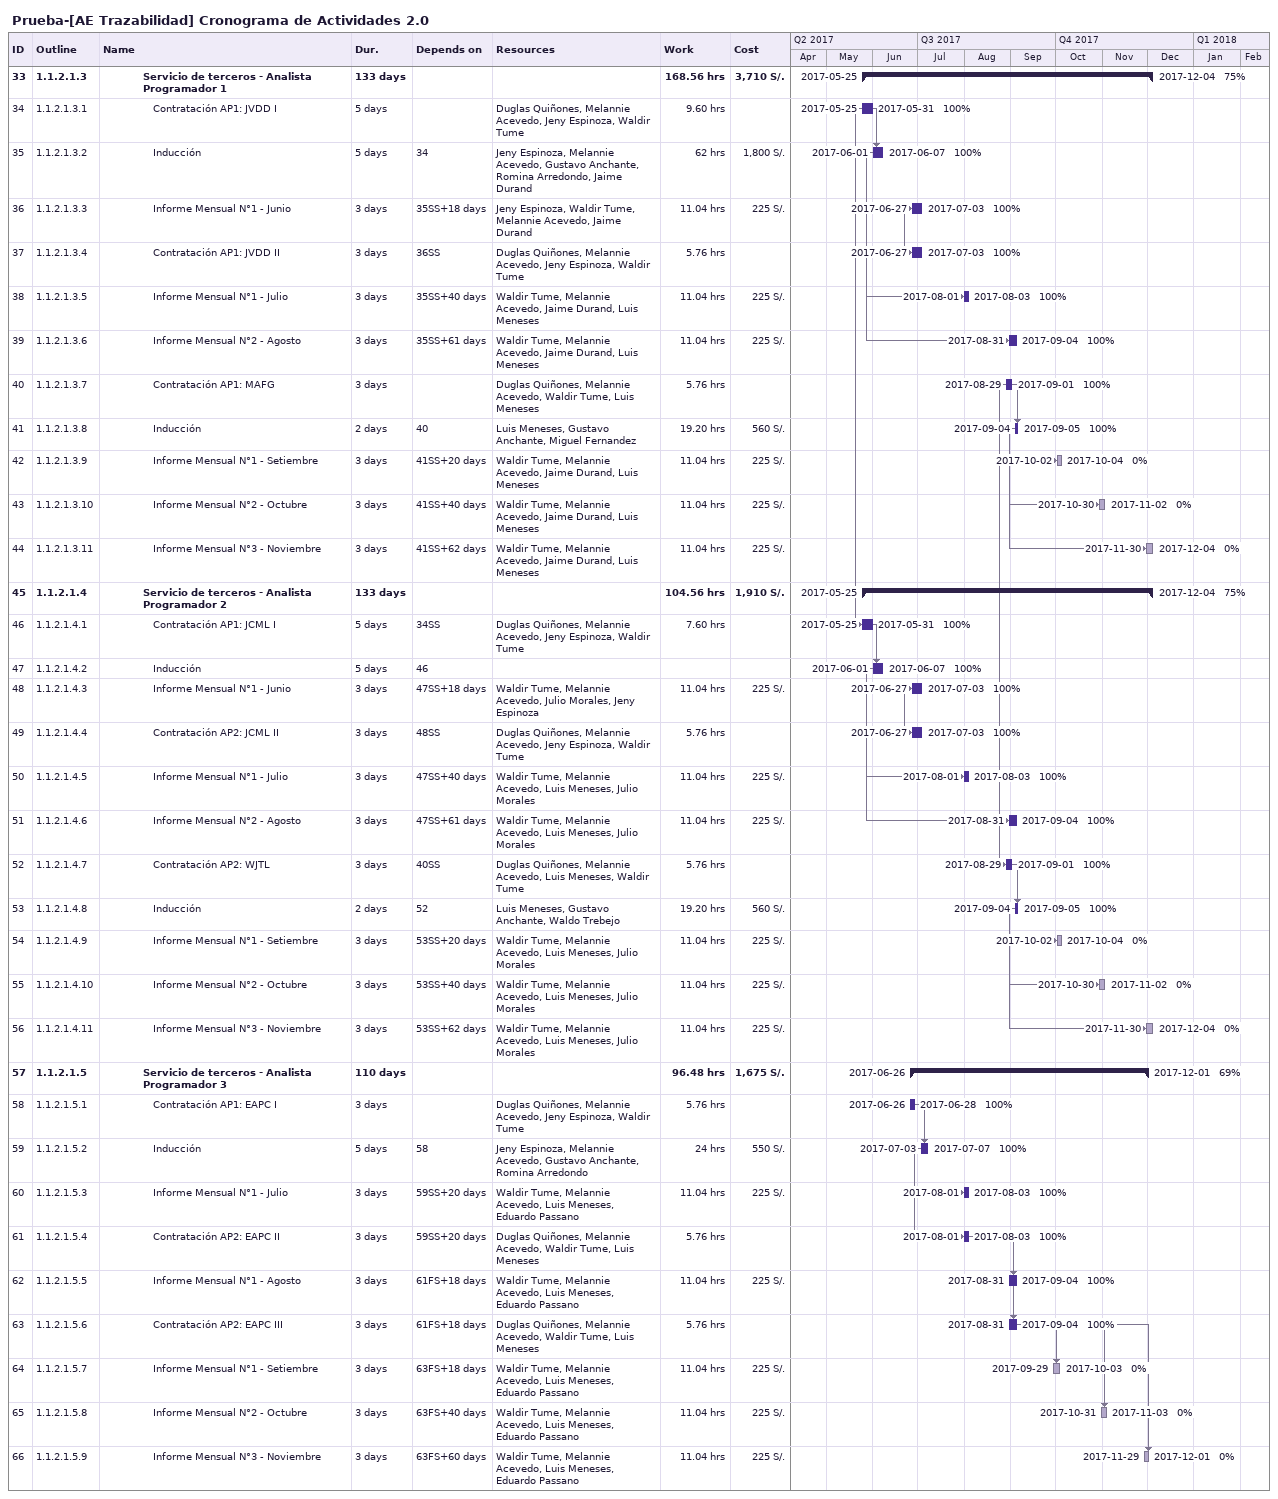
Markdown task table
Prueba-[AE Trazabilidad] Cronograma de Actividades 2.0

| ID | WBS | Task | Duration | Start | Finish | Predecessors | Resources | % complete | Work (h) | Cost (S/.) |
|---|---|---|---|---|---|---|---|---|---|---|
| 33 | 1.1.2.1.3 | **Servicio de terceros - Analista Programador 1** | 133d | 2017-05-25 | 2017-12-04 |  |  | 75 | 168.56 | 3710 |
| 34 | 1.1.2.1.3.1 | Contratación AP1: JVDD I | 5d | 2017-05-25 | 2017-05-31 |  | Duglas Quiñones, Melannie Acevedo, Jeny Espinoza, Waldir Tume | 100 | 9.60 |  |
| 35 | 1.1.2.1.3.2 | Inducción | 5d | 2017-06-01 | 2017-06-07 | 34 | Jeny Espinoza, Melannie Acevedo, Gustavo Anchante, Romina Arredondo, Jaime Durand | 100 | 62 | 1800 |
| 36 | 1.1.2.1.3.3 | Informe Mensual N°1 - Junio | 3d | 2017-06-27 | 2017-07-03 | 35SS+18d | Jeny Espinoza, Waldir Tume, Melannie Acevedo, Jaime Durand | 100 | 11.04 | 225 |
| 37 | 1.1.2.1.3.4 | Contratación AP1: JVDD II | 3d | 2017-06-27 | 2017-07-03 | 36SS | Duglas Quiñones, Melannie Acevedo, Jeny Espinoza, Waldir Tume | 100 | 5.76 |  |
| 38 | 1.1.2.1.3.5 | Informe Mensual N°1 - Julio | 3d | 2017-08-01 | 2017-08-03 | 35SS+40d | Waldir Tume, Melannie Acevedo, Jaime Durand, Luis Meneses | 100 | 11.04 | 225 |
| 39 | 1.1.2.1.3.6 | Informe Mensual N°2 - Agosto | 3d | 2017-08-31 | 2017-09-04 | 35SS+61d | Waldir Tume, Melannie Acevedo, Jaime Durand, Luis Meneses | 100 | 11.04 | 225 |
| 40 | 1.1.2.1.3.7 | Contratación AP1: MAFG | 3d | 2017-08-29 | 2017-09-01 |  | Duglas Quiñones, Melannie Acevedo, Waldir Tume, Luis Meneses | 100 | 5.76 |  |
| 41 | 1.1.2.1.3.8 | Inducción | 2d | 2017-09-04 | 2017-09-05 | 40 | Luis Meneses, Gustavo Anchante, Miguel Fernandez | 100 | 19.20 | 560 |
| 42 | 1.1.2.1.3.9 | Informe Mensual N°1 - Setiembre | 3d | 2017-10-02 | 2017-10-04 | 41SS+20d | Waldir Tume, Melannie Acevedo, Jaime Durand, Luis Meneses | 0 | 11.04 | 225 |
| 43 | 1.1.2.1.3.10 | Informe Mensual N°2 - Octubre | 3d | 2017-10-30 | 2017-11-02 | 41SS+40d | Waldir Tume, Melannie Acevedo, Jaime Durand, Luis Meneses | 0 | 11.04 | 225 |
| 44 | 1.1.2.1.3.11 | Informe Mensual N°3 - Noviembre | 3d | 2017-11-30 | 2017-12-04 | 41SS+62d | Waldir Tume, Melannie Acevedo, Jaime Durand, Luis Meneses | 0 | 11.04 | 225 |
| 45 | 1.1.2.1.4 | **Servicio de terceros - Analista Programador 2** | 133d | 2017-05-25 | 2017-12-04 |  |  | 75 | 104.56 | 1910 |
| 46 | 1.1.2.1.4.1 | Contratación AP1: JCML I | 5d | 2017-05-25 | 2017-05-31 | 34SS | Duglas Quiñones, Melannie Acevedo, Jeny Espinoza, Waldir Tume | 100 | 7.60 |  |
| 47 | 1.1.2.1.4.2 | Inducción | 5d | 2017-06-01 | 2017-06-07 | 46 |  | 100 |  |  |
| 48 | 1.1.2.1.4.3 | Informe Mensual N°1 - Junio | 3d | 2017-06-27 | 2017-07-03 | 47SS+18d | Waldir Tume, Melannie Acevedo, Julio Morales, Jeny Espinoza | 100 | 11.04 | 225 |
| 49 | 1.1.2.1.4.4 | Contratación AP2: JCML II | 3d | 2017-06-27 | 2017-07-03 | 48SS | Duglas Quiñones, Melannie Acevedo, Jeny Espinoza, Waldir Tume | 100 | 5.76 |  |
| 50 | 1.1.2.1.4.5 | Informe Mensual N°1 - Julio | 3d | 2017-08-01 | 2017-08-03 | 47SS+40d | Waldir Tume, Melannie Acevedo, Luis Meneses, Julio Morales | 100 | 11.04 | 225 |
| 51 | 1.1.2.1.4.6 | Informe Mensual N°2 - Agosto | 3d | 2017-08-31 | 2017-09-04 | 47SS+61d | Waldir Tume, Melannie Acevedo, Luis Meneses, Julio Morales | 100 | 11.04 | 225 |
| 52 | 1.1.2.1.4.7 | Contratación AP2: WJTL | 3d | 2017-08-29 | 2017-09-01 | 40SS | Duglas Quiñones, Melannie Acevedo, Luis Meneses, Waldir Tume | 100 | 5.76 |  |
| 53 | 1.1.2.1.4.8 | Inducción | 2d | 2017-09-04 | 2017-09-05 | 52 | Luis Meneses, Gustavo Anchante, Waldo Trebejo | 100 | 19.20 | 560 |
| 54 | 1.1.2.1.4.9 | Informe Mensual N°1 - Setiembre | 3d | 2017-10-02 | 2017-10-04 | 53SS+20d | Waldir Tume, Melannie Acevedo, Luis Meneses, Julio Morales | 0 | 11.04 | 225 |
| 55 | 1.1.2.1.4.10 | Informe Mensual N°2 - Octubre | 3d | 2017-10-30 | 2017-11-02 | 53SS+40d | Waldir Tume, Melannie Acevedo, Luis Meneses, Julio Morales | 0 | 11.04 | 225 |
| 56 | 1.1.2.1.4.11 | Informe Mensual N°3 - Noviembre | 3d | 2017-11-30 | 2017-12-04 | 53SS+62d | Waldir Tume, Melannie Acevedo, Luis Meneses, Julio Morales | 0 | 11.04 | 225 |
| 57 | 1.1.2.1.5 | **Servicio de terceros - Analista Programador 3** | 110d | 2017-06-26 | 2017-12-01 |  |  | 69 | 96.48 | 1675 |
| 58 | 1.1.2.1.5.1 | Contratación AP1: EAPC I | 3d | 2017-06-26 | 2017-06-28 |  | Duglas Quiñones, Melannie Acevedo, Jeny Espinoza, Waldir Tume | 100 | 5.76 |  |
| 59 | 1.1.2.1.5.2 | Inducción | 5d | 2017-07-03 | 2017-07-07 | 58 | Jeny Espinoza, Melannie Acevedo, Gustavo Anchante, Romina Arredondo | 100 | 24 | 550 |
| 60 | 1.1.2.1.5.3 | Informe Mensual N°1 - Julio | 3d | 2017-08-01 | 2017-08-03 | 59SS+20d | Waldir Tume, Melannie Acevedo, Luis Meneses, Eduardo Passano | 100 | 11.04 | 225 |
| 61 | 1.1.2.1.5.4 | Contratación AP2: EAPC II | 3d | 2017-08-01 | 2017-08-03 | 59SS+20d | Duglas Quiñones, Melannie Acevedo, Waldir Tume, Luis Meneses | 100 | 5.76 |  |
| 62 | 1.1.2.1.5.5 | Informe Mensual N°1 - Agosto | 3d | 2017-08-31 | 2017-09-04 | 61FS+18d | Waldir Tume, Melannie Acevedo, Luis Meneses, Eduardo Passano | 100 | 11.04 | 225 |
| 63 | 1.1.2.1.5.6 | Contratación AP2: EAPC III | 3d | 2017-08-31 | 2017-09-04 | 61FS+18d | Duglas Quiñones, Melannie Acevedo, Waldir Tume, Luis Meneses | 100 | 5.76 |  |
| 64 | 1.1.2.1.5.7 | Informe Mensual N°1 - Setiembre | 3d | 2017-09-29 | 2017-10-03 | 63FS+18d | Waldir Tume, Melannie Acevedo, Luis Meneses, Eduardo Passano | 0 | 11.04 | 225 |
| 65 | 1.1.2.1.5.8 | Informe Mensual N°2 - Octubre | 3d | 2017-10-31 | 2017-11-03 | 63FS+40d | Waldir Tume, Melannie Acevedo, Luis Meneses, Eduardo Passano | 0 | 11.04 | 225 |
| 66 | 1.1.2.1.5.9 | Informe Mensual N°3 - Noviembre | 3d | 2017-11-29 | 2017-12-01 | 63FS+60d | Waldir Tume, Melannie Acevedo, Luis Meneses, Eduardo Passano | 0 | 11.04 | 225 |
